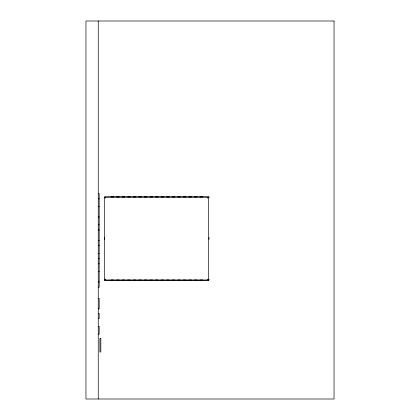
<?xml version="1.0" encoding="UTF-8"?>
<svg xmlns="http://www.w3.org/2000/svg" width="420" height="420" viewBox="0 0 420 420"><rect width="100%" height="100%" fill="white"/><g stroke="black" fill="none" stroke-linecap="round" stroke-linejoin="round"><path stroke-width="0.63" d="M104.627 280.24L208.551 280.24L208.551 197.101L104.627 197.101L104.627 280.24L105.667 279.2M207.512 198.14L208.551 197.101M98.248 193.609L99.183 193.609L99.183 287.138L98.248 287.138M110.906 196.922L113.778 196.922M116.466 196.922L119.338 196.922M122.026 196.922L124.898 196.922M127.591 196.922L130.463 196.922M133.15 196.922L136.022 196.922M138.71 196.922L141.582 196.922M144.275 196.922L147.147 196.922M149.835 196.922L152.707 196.922M155.395 196.922L158.267 196.922M160.96 196.922L163.832 196.922M166.52 196.922L169.391 196.922M172.079 196.922L174.956 196.922M177.644 196.922L180.516 196.922M183.204 196.922L186.076 196.922M188.769 196.922L191.641 196.922M194.329 196.922L197.201 196.922M199.889 196.922L202.76 196.922M98.248 198.802L99.183 198.802M98.248 206.598L99.183 206.598M98.248 216.993L99.183 216.993M98.248 224.784L99.183 224.784M98.248 229.982L99.183 229.982M98.248 240.371L99.183 240.371M98.248 245.569L99.183 245.569M98.248 253.365L99.183 253.365M98.248 258.562L99.183 258.562M98.248 263.755L99.183 263.755M98.248 271.551L99.183 271.551M110.854 280.019L113.726 280.019M116.414 280.019L119.285 280.019M121.973 280.019L124.845 280.019M127.538 280.019L130.41 280.019M133.098 280.019L135.97 280.019M138.658 280.019L141.529 280.019M144.223 280.019L147.095 280.019M149.782 280.019L152.654 280.019M155.342 280.019L158.219 280.019M160.907 280.019L163.779 280.019M166.467 280.019L169.339 280.019M172.032 280.019L174.904 280.019M177.592 280.019L180.464 280.019M183.152 280.019L186.023 280.019M188.716 280.019L191.588 280.019M194.276 280.019L197.148 280.019M199.836 280.019L202.708 280.019M98.248 281.941L99.183 281.941M98.248 298.489L99.183 298.489L99.183 308.879L98.248 308.879M98.248 313.441L99.183 313.441L99.183 318.638L98.248 318.638M98.248 326.371L99.183 326.371L99.183 334.168L98.248 334.168M207.512 279.2L208.551 280.24M104.627 197.101L105.667 198.14M209.029 197.825L209.029 196.901L104.585 196.901L104.585 197.825M209.029 237.547L209.029 239.395M209.029 279.116L209.029 280.04L104.585 280.04L104.585 279.116M104.585 237.547L104.585 239.395M98.248 21L98.248 399M334.036 21L85.964 21L85.964 399L334.036 399L334.036 21M100.837 338.499L99.902 338.499L99.902 352.007L100.837 352.007L100.837 338.499"/></g></svg>
